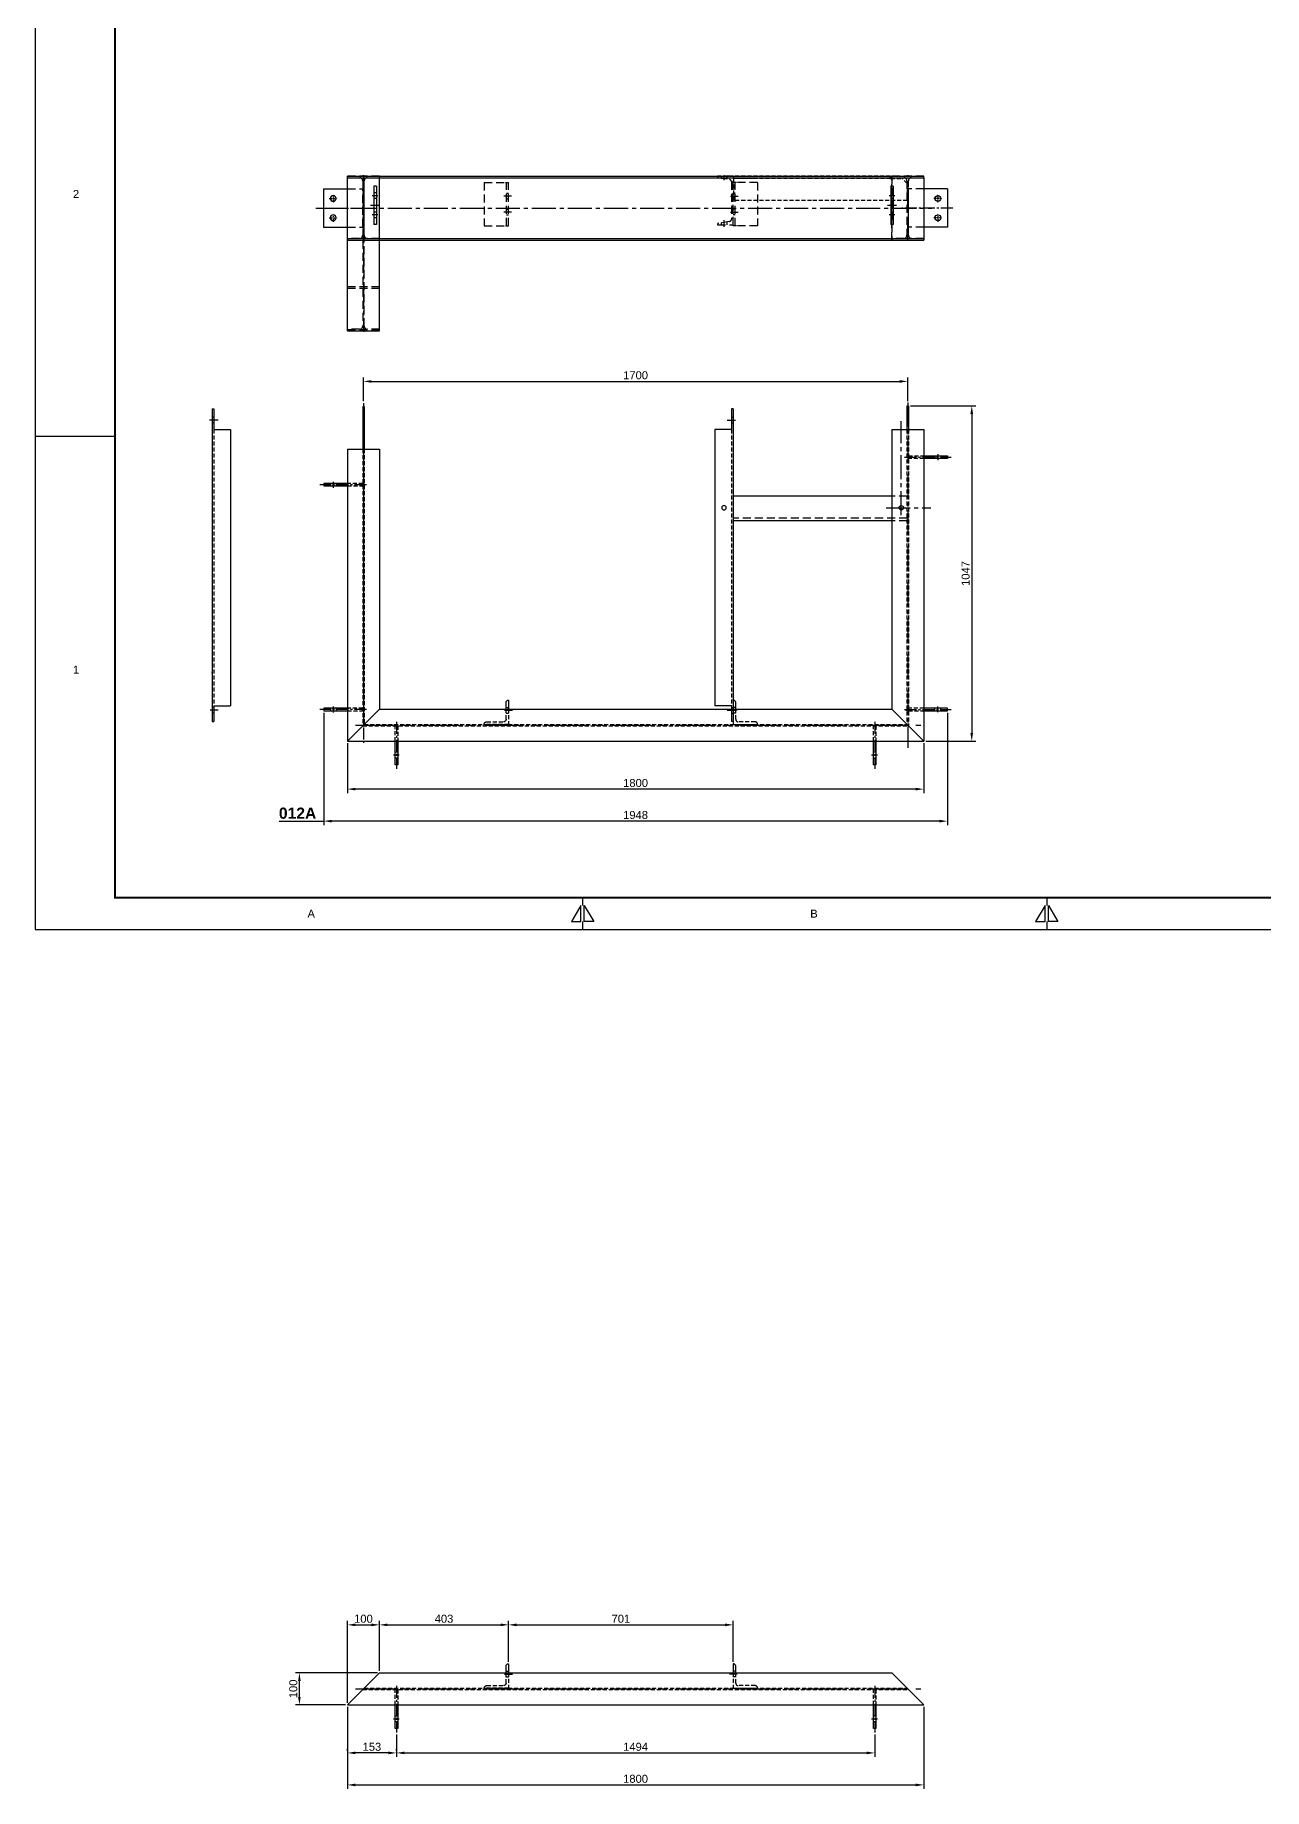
# Model space of a CAD drawing. Header units: millimetres. Extents: x -2008 to 17544, y -2684 to 8273.
# Drawn here: x 0 to 3838, y -2684 to 2794 of the extents above; entities that cross this region are included whole.
import ezdxf
from ezdxf.enums import TextEntityAlignment as Align

# ---------------------------------------------------------------- set-up
doc = ezdxf.new("R2010")
doc.units = ezdxf.units.MM
doc.header["$LTSCALE"] = 100
doc.header["$MEASUREMENT"] = 0
for name, pattern in [('CENTER', [2, 1.25, -0.25, 0.25, -0.25]), ('CENTER2', [1.125, 0.75, -0.125, 0.125, -0.125]), ('HIDDEN', [0.375, 0.25, -0.125])]:
    doc.linetypes.add(name, pattern=pattern)
for name, color, linetype in [('2D_BEMASSUNG', 1, 'Continuous'), ('CENTRO', 1, 'CENTER'), ('EM-PJ-CENTRO', 10, 'CENTER2'), ('EM-PJ-CONTORNO', 3, 'Continuous'), ('EM-PJ-COTA', 7, 'Continuous'), ('EM-PJ-TEXTO', 7, 'Continuous'), ('EM-PJ-TRACEJADA', 1, 'HIDDEN')]:
    doc.layers.add(name, color=color, linetype=linetype)
doc.styles.add('PADRAO ANGLO', font='arial.ttf')
doc.styles.add('PADRAO ANGLO NEG', font='arialbd.ttf')
doc.dimstyles.new('COTAS-ANGLO-PADRÃO', dxfattribs={"dimscale": 10, "dimtxt": 2.5, "dimasz": 2.5, "dimexe": 1.25, "dimexo": 0.625, "dimtad": 1, "dimtxsty": 'PADRAO ANGLO', "dimcen": 2.5, "dimclrd": 256, "dimclre": 256, "dimclrt": 256, "dimadec": 0, "dimazin": 0, "dimtfac": 1, "dimtmove": 0, "dimatfit": 0, "dimfxl": 1, "dimarcsym": 0})

# ---------------------------------------------------------------- blocks, each defined once
blk = doc.blocks.new('FORMATO_A1')
for p, q in [((0, 594), (0, 0)), ((25, 154), (0, 154)), ((171, 10), (171, 7.5)), ((316, 10), (316, 7.5)), ((0, 0), (841, 0)), ((171, 2.5), (171, 0)), ((171, 2.5), (171, 0)), ((316, 2.5), (316, 0))]:
    blk.add_line(p, q)
at = {"const_width": 0.6}
blk.add_lwpolyline([(831, 584), (25, 584), (25, 10), (831, 10)], close=True, dxfattribs=at)
for points in [[(170.5, 7.5), (167.5, 2.5), (170.5, 2.5)], [(171.5, 7.5), (174.5, 2.5), (171.5, 2.5)], [(315.5, 7.5), (312.5, 2.5), (315.5, 2.5)], [(316.5, 7.5), (319.5, 2.5), (316.5, 2.5)]]:
    blk.add_lwpolyline(points, close=True)
at = {"style": 'PADRAO ANGLO'}
for s, p in [('2', (12.81, 229.82)), ('1', (12.81, 81.2)), ('A', (86.25, 5)), ('B', (243.27, 5))]:
    blk.add_text(s, height=2.5, dxfattribs=at).set_placement(p, align=Align.MIDDLE)
blk = doc.blocks.new('*D71')
at = {"layer": 'Defpoints', "color": 0, "transparency": 16777216}
for p in [(2727.7, 1636.1), (2775.6, 589), (2925.6, 589)]:
    blk.add_point(p, dxfattribs=at)
at = {"layer": 'EM-PJ-COTA', "lineweight": -2, "transparency": 16777216}
for p, q in [((2734, 1636.1), (2938.1, 1636.1)), ((2925.6, 1611.1), (2925.6, 614)), ((2781.8, 589), (2938.1, 589))]:
    blk.add_line(p, q, dxfattribs=at)
at = {"layer": 'EM-PJ-COTA', "transparency": 16777216}
for points in [[(2921.4, 1611.1), (2929.7, 1611.1), (2925.6, 1636.1)], [(2921.4, 614), (2929.7, 614), (2925.6, 589)]]:
    blk.add_solid(points, dxfattribs=at)
at = {"layer": 'EM-PJ-COTA', "transparency": 16777216, "insert": (2906.6, 1112.5), "char_height": 25, "attachment_point": 5, "rotation": 90, "style": 'PADRAO ANGLO'}
blk.add_mtext('1047', dxfattribs=at)
blk = doc.blocks.new('*D72')
at = {"layer": 'Defpoints', "color": 0, "transparency": 16777216}
for p in [(901.5, 684), (2849.6, 684), (901.5, 339)]:
    blk.add_point(p, dxfattribs=at)
at = {"layer": 'EM-PJ-COTA', "lineweight": -2, "transparency": 16777216}
for p, q in [((901.5, 677.7), (901.5, 326.5)), ((2849.6, 677.7), (2849.6, 326.5)), ((2824.6, 339), (926.5, 339))]:
    blk.add_line(p, q, dxfattribs=at)
at = {"layer": 'EM-PJ-COTA', "transparency": 16777216}
for points in [[(926.5, 343.1), (926.5, 334.8), (901.5, 339)], [(2824.6, 343.1), (2824.6, 334.8), (2849.6, 339)]]:
    blk.add_solid(points, dxfattribs=at)
at = {"layer": 'EM-PJ-COTA', "transparency": 16777216, "insert": (1875.6, 358), "char_height": 25, "attachment_point": 5, "style": 'PADRAO ANGLO'}
blk.add_mtext('1948', dxfattribs=at)
blk = doc.blocks.new('*D73')
at = {"layer": 'Defpoints', "color": 0, "transparency": 16777216}
for p in [(975.6, 589), (2775.6, 589), (975.6, 439)]:
    blk.add_point(p, dxfattribs=at)
at = {"layer": 'EM-PJ-COTA', "lineweight": -2, "transparency": 16777216}
for p, q in [((975.6, 582.7), (975.6, 426.5)), ((2775.6, 582.7), (2775.6, 426.5)), ((2750.6, 439), (1000.6, 439))]:
    blk.add_line(p, q, dxfattribs=at)
at = {"layer": 'EM-PJ-COTA', "transparency": 16777216}
for points in [[(1000.6, 443.1), (1000.6, 434.8), (975.6, 439)], [(2750.6, 443.1), (2750.6, 434.8), (2775.6, 439)]]:
    blk.add_solid(points, dxfattribs=at)
at = {"layer": 'EM-PJ-COTA', "transparency": 16777216, "insert": (1875.6, 458), "char_height": 25, "attachment_point": 5, "style": 'PADRAO ANGLO'}
blk.add_mtext('1800', dxfattribs=at)
blk = doc.blocks.new('*D74')
at = {"layer": 'Defpoints', "color": 0, "transparency": 16777216}
for p in [(2725.6, 1712.5), (1025.6, 1644.2), (2725.6, 1644.2)]:
    blk.add_point(p, dxfattribs=at)
at = {"layer": 'EM-PJ-COTA', "lineweight": -2, "transparency": 16777216}
for p, q in [((1025.6, 1650.5), (1025.6, 1725)), ((1050.6, 1712.5), (2700.6, 1712.5)), ((2725.6, 1650.5), (2725.6, 1725))]:
    blk.add_line(p, q, dxfattribs=at)
at = {"layer": 'EM-PJ-COTA', "transparency": 16777216}
for points in [[(1050.6, 1716.6), (1050.6, 1708.3), (1025.6, 1712.5)], [(2700.6, 1716.6), (2700.6, 1708.3), (2725.6, 1712.5)]]:
    blk.add_solid(points, dxfattribs=at)
at = {"layer": 'EM-PJ-COTA', "transparency": 16777216, "insert": (1875.6, 1731.5), "char_height": 25, "attachment_point": 5, "style": 'PADRAO ANGLO'}
blk.add_mtext('1700', dxfattribs=at)
blk = doc.blocks.new('base guarda w102')
at = {"layer": 'EM-PJ-CENTRO', "ltscale": 0.5}
for p, q in [((38024.8, -28253.5), (38170.7, -28253.5)), ((38128.6, -28244.5), (38128.6, -28263))]:
    blk.add_line(p, q, dxfattribs=at)
at = {"layer": 'EM-PJ-CONTORNO', "ltscale": 0.5}
for p, q in [((38084.6, -28249.5), (38158.6, -28249.5)), ((38158.6, -28257.5), (38084.6, -28257.5)), ((38158.6, -28249.5), (38158.6, -28257.5))]:
    blk.add_line(p, q, dxfattribs=at)
at = {"layer": 'EM-PJ-TRACEJADA', "ltscale": 0.5}
for p, q in [((38036.7, -28249.5), (38084.6, -28249.5)), ((38036.7, -28257.5), (38036.7, -28249.5)), ((38084.6, -28257.5), (38036.7, -28257.5)), ((38119.6, -28249.5), (38119.6, -28257.5)), ((38137.6, -28249.5), (38137.6, -28257.5))]:
    blk.add_line(p, q, dxfattribs=at)
blk = doc.blocks.new('A$C03dfd822')
at = {"layer": 'EM-PJ-CENTRO'}
blk.add_line((-44, 12.9), (-44, -11.9), dxfattribs=at)
at = {"layer": 'EM-PJ-CONTORNO', "ltscale": 0.5}
for p, q in [((-76.2, 0), (-47.9, 0)), ((-57.9, 7.9), (-68.3, 7.9)), ((-47.9, 7.9), (-57.9, 7.9))]:
    blk.add_line(p, q, dxfattribs=at)
blk.add_arc((-68.3, 0), 7.94, 90, 180, dxfattribs=at)
at = {"layer": 'EM-PJ-TRACEJADA', "ltscale": 0.5}
for p, q in [((-7.9, 68.3), (-7.9, 15.9)), ((0, 0), (0, 76.2)), ((-53, 7.9), (-53, 0)), ((-15.9, 7.9), (-47.9, 7.9)), ((-47.9, 0), (0, 0))]:
    blk.add_line(p, q, dxfattribs=at)
at = {"layer": 'EM-PJ-TRACEJADA'}
blk.add_line((-35, 7.9), (-35, 0), dxfattribs=at)
at = {"layer": 'EM-PJ-TRACEJADA', "ltscale": 0.5}
for centre, start, end in [((0, 68.3), 90, 180), ((-15.9, 15.9), 270, 0)]:
    blk.add_arc(centre, 7.94, start, end, dxfattribs=at)
blk = doc.blocks.new('A$C1361a141')
at = {"layer": 'CENTRO'}
blk.add_line((-50, -1775.1), (-50, -8.7), dxfattribs=at)
at = {"layer": 'EM-PJ-CONTORNO', "ltscale": 0.5}
for p, q in [((-100, -100), (0, 0)), ((0, -1800), (0, 0)), ((-100, -1700), (-100, -100)), ((-100, -1700), (0, -1800))]:
    blk.add_line(p, q, dxfattribs=at)
at = {"layer": 'EM-PJ-TRACEJADA', "ltscale": 0.5}
for p, q in [((-52.2, -1747.9), (-52.2, -52.2)), ((-47.9, -1752.2), (-47.9, -47.9))]:
    blk.add_line(p, q, dxfattribs=at)
at = {"layer": 'EM-PJ-CENTRO'}
for p in [(-38084.5, 28100.4), (-38084.5, 26606.6)]:
    blk.add_blockref('base guarda w102', p, dxfattribs=at)
at = {"layer": 'EM-PJ-COTA'}
blk.add_blockref('A$C03dfd822', (-52.2, -595.2), dxfattribs=at)
at = {"layer": 'EM-PJ-COTA', "xscale": -1, "rotation": 180}
blk.add_blockref('A$C03dfd822', (-52.2, -1296.6), dxfattribs=at)
blk = doc.blocks.new('*D77')
at = {"layer": 'Defpoints', "color": 0, "transparency": 16777216}
for p in [(975.6, -2421.5), (2775.6, -2421.5), (2775.6, -2671.5)]:
    blk.add_point(p, dxfattribs=at)
at = {"layer": 'EM-PJ-COTA', "lineweight": -2, "transparency": 16777216}
for p, q in [((975.6, -2427.7), (975.6, -2684)), ((2775.6, -2427.7), (2775.6, -2684)), ((1000.6, -2671.5), (2750.6, -2671.5))]:
    blk.add_line(p, q, dxfattribs=at)
at = {"layer": 'EM-PJ-COTA', "transparency": 16777216}
for points in [[(1000.6, -2667.3), (1000.6, -2675.7), (975.6, -2671.5)], [(2750.6, -2667.3), (2750.6, -2675.7), (2775.6, -2671.5)]]:
    blk.add_solid(points, dxfattribs=at)
at = {"layer": 'EM-PJ-COTA', "transparency": 16777216, "insert": (1875.6, -2652.5), "char_height": 25, "attachment_point": 5, "style": 'PADRAO ANGLO'}
blk.add_mtext('1800', dxfattribs=at)
blk = doc.blocks.new('*D78')
at = {"layer": 'Defpoints', "color": 0, "transparency": 16777216}
for p in [(1128.7, -2507.6), (975.6, -2571.5), (975.6, -2571.5)]:
    blk.add_point(p, dxfattribs=at)
at = {"layer": 'EM-PJ-COTA', "lineweight": -2, "transparency": 16777216}
for p, q in [((1128.7, -2513.9), (1128.7, -2584)), ((975.6, -2565.2), (975.6, -2559)), ((1103.7, -2571.5), (1000.6, -2571.5))]:
    blk.add_line(p, q, dxfattribs=at)
at = {"layer": 'EM-PJ-COTA', "transparency": 16777216}
for points in [[(1000.6, -2567.3), (1000.6, -2575.7), (975.6, -2571.5)], [(1103.7, -2567.3), (1103.7, -2575.7), (1128.7, -2571.5)]]:
    blk.add_solid(points, dxfattribs=at)
at = {"layer": 'EM-PJ-COTA', "transparency": 16777216, "insert": (1052.1, -2552.5), "char_height": 25, "attachment_point": 5, "style": 'PADRAO ANGLO'}
blk.add_mtext('153', dxfattribs=at)
blk = doc.blocks.new('*D79')
at = {"layer": 'Defpoints', "color": 0, "transparency": 16777216}
for p in [(2622.5, -2507.6), (1128.7, -2571.5), (2622.5, -2571.5)]:
    blk.add_point(p, dxfattribs=at)
at = {"layer": 'EM-PJ-COTA', "lineweight": -2, "transparency": 16777216}
for p, q in [((2622.5, -2513.9), (2622.5, -2584)), ((1128.7, -2565.2), (1128.7, -2559)), ((1153.7, -2571.5), (2597.5, -2571.5))]:
    blk.add_line(p, q, dxfattribs=at)
at = {"layer": 'EM-PJ-COTA', "transparency": 16777216}
for points in [[(1153.7, -2567.3), (1153.7, -2575.7), (1128.7, -2571.5)], [(2597.5, -2567.3), (2597.5, -2575.7), (2622.5, -2571.5)]]:
    blk.add_solid(points, dxfattribs=at)
at = {"layer": 'EM-PJ-COTA', "transparency": 16777216, "insert": (1875.6, -2552.5), "char_height": 25, "attachment_point": 5, "style": 'PADRAO ANGLO'}
blk.add_mtext('1494', dxfattribs=at)
blk = doc.blocks.new('*D80')
at = {"layer": 'Defpoints', "color": 0, "transparency": 16777216}
for p in [(825.6, -2321.5), (1075.6, -2321.5), (975.6, -2421.5)]:
    blk.add_point(p, dxfattribs=at)
at = {"layer": 'EM-PJ-COTA', "lineweight": -2, "transparency": 16777216}
for p, q in [((1069.3, -2321.5), (813.1, -2321.5)), ((825.6, -2396.5), (825.6, -2346.5)), ((969.3, -2421.5), (813.1, -2421.5))]:
    blk.add_line(p, q, dxfattribs=at)
at = {"layer": 'EM-PJ-COTA', "transparency": 16777216}
for points in [[(821.4, -2346.5), (829.7, -2346.5), (825.6, -2321.5)], [(821.4, -2396.5), (829.7, -2396.5), (825.6, -2421.5)]]:
    blk.add_solid(points, dxfattribs=at)
at = {"layer": 'EM-PJ-COTA', "transparency": 16777216, "insert": (806.6, -2371.5), "char_height": 25, "attachment_point": 5, "rotation": 90, "style": 'PADRAO ANGLO'}
blk.add_mtext('100', dxfattribs=at)
blk = doc.blocks.new('*D81')
at = {"layer": 'Defpoints', "color": 0, "transparency": 16777216}
for p in [(1075.6, -2171.5), (1075.6, -2321.5), (975.6, -2421.5)]:
    blk.add_point(p, dxfattribs=at)
at = {"layer": 'EM-PJ-COTA', "lineweight": -2, "transparency": 16777216}
for p, q in [((975.6, -2415.2), (975.6, -2159)), ((1000.6, -2171.5), (1050.6, -2171.5)), ((1075.6, -2315.2), (1075.6, -2159))]:
    blk.add_line(p, q, dxfattribs=at)
at = {"layer": 'EM-PJ-COTA', "transparency": 16777216}
for points in [[(1000.6, -2167.3), (1000.6, -2175.7), (975.6, -2171.5)], [(1050.6, -2167.3), (1050.6, -2175.7), (1075.6, -2171.5)]]:
    blk.add_solid(points, dxfattribs=at)
at = {"layer": 'EM-PJ-COTA', "transparency": 16777216, "insert": (1025.6, -2152.5), "char_height": 25, "attachment_point": 5, "style": 'PADRAO ANGLO'}
blk.add_mtext('100', dxfattribs=at)
blk = doc.blocks.new('*D82')
at = {"layer": 'Defpoints', "color": 0, "transparency": 16777216}
for p in [(1075.6, -2171.5), (1479, -2171.5), (1479, -2293.1)]:
    blk.add_point(p, dxfattribs=at)
at = {"layer": 'EM-PJ-COTA', "lineweight": -2, "transparency": 16777216}
for p, q in [((1075.6, -2165.2), (1075.6, -2159)), ((1100.6, -2171.5), (1454, -2171.5)), ((1479, -2286.9), (1479, -2159))]:
    blk.add_line(p, q, dxfattribs=at)
at = {"layer": 'EM-PJ-COTA', "transparency": 16777216}
for points in [[(1100.6, -2167.3), (1100.6, -2175.7), (1075.6, -2171.5)], [(1454, -2167.3), (1454, -2175.7), (1479, -2171.5)]]:
    blk.add_solid(points, dxfattribs=at)
at = {"layer": 'EM-PJ-COTA', "transparency": 16777216, "insert": (1277.3, -2152.5), "char_height": 25, "attachment_point": 5, "style": 'PADRAO ANGLO'}
blk.add_mtext('403', dxfattribs=at)
blk = doc.blocks.new('*D83')
at = {"layer": 'Defpoints', "color": 0, "transparency": 16777216}
for p in [(1479, -2171.5), (2180.4, -2171.5), (2180.4, -2293.1)]:
    blk.add_point(p, dxfattribs=at)
at = {"layer": 'EM-PJ-COTA', "lineweight": -2, "transparency": 16777216}
for p, q in [((1479, -2165.2), (1479, -2159)), ((1504, -2171.5), (2155.4, -2171.5)), ((2180.4, -2286.9), (2180.4, -2159))]:
    blk.add_line(p, q, dxfattribs=at)
at = {"layer": 'EM-PJ-COTA', "transparency": 16777216}
for points in [[(1504, -2167.3), (1504, -2175.7), (1479, -2171.5)], [(2155.4, -2167.3), (2155.4, -2175.7), (2180.4, -2171.5)]]:
    blk.add_solid(points, dxfattribs=at)
at = {"layer": 'EM-PJ-COTA', "transparency": 16777216, "insert": (1829.7, -2152.5), "char_height": 25, "attachment_point": 5, "style": 'PADRAO ANGLO'}
blk.add_mtext('701', dxfattribs=at)
blk = doc.blocks.new('A$C73a3abda')
at = {"layer": 'EM-PJ-CONTORNO'}
for p, q in [((-35.65, 523.7), (-35.65, 28.57)), ((40.55, 523.7), (40.55, 28.57))]:
    blk.add_line(p, q, dxfattribs=at)
at = {"layer": 'EM-PJ-TRACEJADA'}
for p, q in [((-35.65, 571.6), (-35.65, 523.7)), ((32.61, 571.6), (32.61, 28.57)), ((40.55, 571.6), (40.55, 523.7))]:
    blk.add_line(p, q, dxfattribs=at)
blk = doc.blocks.new('A$C54e7a965')
at = {"layer": 'CENTRO'}
blk.add_line((988.1, -1725.1), (988.1, 41.3), dxfattribs=at)
at = {"layer": 'EM-PJ-CENTRO'}
for p, q in [((309.2, -67.5), (309.2, 72)), ((-20, 0), (1059.1, 0)), ((332.4, -20), (38.8, -20))]:
    blk.add_line(p, q, dxfattribs=at)
at = {"layer": 'EM-PJ-CENTRO', "ltscale": 0.5}
blk.add_line((-17.1, -1700), (1043.9, -1700), dxfattribs=at)
at = {"layer": 'EM-PJ-CONTORNO', "ltscale": 0.5}
for p, q in [((-9, 2.1), (64.6, 2.1)), ((-9, -2.2), (-9, 2.1)), ((6, -2.2), (6, 2.1)), ((64.6, 50), (1038.1, 50)), ((64.6, -50), (64.6, 50)), ((938.1, -50), (1038.1, 50)), ((1038.1, -1750), (1038.1, 50)), ((-9, -2.2), (64.6, -2.2)), ((64.6, -50), (938.1, -50)), ((938.1, -1650), (938.1, -50)), ((-6.6, -1697.9), (126.1, -1697.9)), ((-6.6, -1702.2), (-6.6, -1697.9)), ((8.4, -1702.2), (8.4, -1697.9)), ((126.1, -1650), (938.1, -1650)), ((126.1, -1750), (126.1, -1650)), ((938.1, -1650), (1038.1, -1750)), ((-6.6, -1702.2), (126.1, -1702.2)), ((126.1, -1750), (1038.1, -1750))]:
    blk.add_line(p, q, dxfattribs=at)
at = {"layer": 'EM-PJ-CONTORNO'}
blk.add_circle((309.2, -20), 7, dxfattribs=at)
at = {"layer": 'EM-PJ-TRACEJADA', "ltscale": 0.5}
for p, q in [((64.6, 2.1), (990.3, 2.1)), ((990.3, -1702.2), (990.3, 2.1)), ((64.6, -2.2), (986, -2.2)), ((986, -1697.9), (986, -2.2)), ((126.1, -1697.9), (986, -1697.9)), ((126.1, -1702.2), (990.3, -1702.2))]:
    blk.add_line(p, q, dxfattribs=at)
at = {"layer": 'EM-PJ-TRACEJADA'}
blk.add_line((941, -5.8), (941, 6.9), dxfattribs=at)
at = {"layer": 'EM-PJ-CENTRO', "rotation": 90}
blk.add_blockref('base guarda w102', (-28102.4, -38034.5), dxfattribs=at)
at = {"layer": 'EM-PJ-CENTRO'}
for p, xscale, rotation in [((29192.6, -38034.5), -1, 270), ((-28016.2, 36334.5), -1.000000000000001, 90), ((-27314.4, 36334.5), -1.000000000000001, 90)]:
    blk.add_blockref('base guarda w102', p, dxfattribs=dict(at, xscale=xscale, rotation=rotation))
for p in [(-37046.4, 28150.4), (-37046.4, 26656.6)]:
    blk.add_blockref('base guarda w102', p, dxfattribs=at)
at = {"layer": 'EM-PJ-COTA'}
blk.add_blockref('A$C03dfd822', (986, -545.2), dxfattribs=at)
at = {"layer": 'EM-PJ-COTA', "xscale": -1, "rotation": 180}
blk.add_blockref('A$C03dfd822', (986, -1246.6), dxfattribs=at)
blk = doc.blocks.new('A$Ce66cfb4b')
at = {"layer": '2D_BEMASSUNG'}
blk.add_point((-116.7, 0), dxfattribs=at)
at = {"layer": 'EM-PJ-CENTRO'}
for p, q in [((-906.8, 18.5), (-906.8, -7.8)), ((0, 18.5), (0, -6.3))]:
    blk.add_line(p, q, dxfattribs=at)
at = {"layer": 'EM-PJ-CONTORNO', "ltscale": 0.5}
for p, q in [((-877.2, 57.4), (-13.9, 57.4)), ((-877.2, 5.6), (-877.2, 57.4)), ((-13.9, 5.6), (-13.9, 57.4)), ((-941.8, 5.6), (-877.2, 5.6)), ((-941.8, 0), (-941.8, 5.6)), ((-887.2, 0), (-3.9, 0)), ((-13.9, 5.6), (-3.9, 5.6)), ((-3.9, 5.6), (35, 5.6)), ((-3.9, 0), (35, 0)), ((35, 0), (35, 5.6)), ((-941.8, 0), (-887.2, 0))]:
    blk.add_line(p, q, dxfattribs=at)
at = {"layer": 'EM-PJ-CONTORNO'}
blk.add_circle((-632.8, 28.6), 7, dxfattribs=at)
at = {"layer": 'EM-PJ-TRACEJADA', "ltscale": 0.5}
for p, q in [((-915.8, 5.6), (-915.8, 0)), ((-897.8, 5.6), (-897.8, 0)), ((-877.2, 5.6), (-13.9, 5.6)), ((-9, 5.6), (-9, 0)), ((9, 5.6), (9, 0))]:
    blk.add_line(p, q, dxfattribs=at)
blk = doc.blocks.new('A$Ccd78ce43')
at = {"layer": '2D_BEMASSUNG'}
blk.add_point((-150.7, 0), dxfattribs=at)
at = {"layer": 'EM-PJ-CENTRO'}
for p, q in [((-940.8, 18.5), (-940.8, -7.8)), ((-34, 18.5), (-34, -6.3))]:
    blk.add_line(p, q, dxfattribs=at)
at = {"layer": 'EM-PJ-CONTORNO', "ltscale": 0.5}
for p, q in [((-911.2, 57.4), (-47.9, 57.4)), ((-911.2, 5.6), (-911.2, 57.4)), ((-47.9, 5.6), (-47.9, 57.4)), ((-975.8, 5.6), (-911.2, 5.6)), ((-975.8, 0), (-975.8, 5.6)), ((-921.2, 0), (-37.9, 0)), ((-47.9, 5.6), (-37.9, 5.6)), ((-37.9, 5.6), (1, 5.6)), ((-37.9, 0), (1, 0)), ((1, 0), (1, 5.6)), ((-975.8, 0), (-921.2, 0))]:
    blk.add_line(p, q, dxfattribs=at)
at = {"layer": 'EM-PJ-TRACEJADA', "ltscale": 0.5}
for p, q in [((-949.8, 5.6), (-949.8, 0)), ((-931.8, 5.6), (-931.8, 0)), ((-911.2, 5.6), (-47.9, 5.6)), ((-43, 5.6), (-43, 0)), ((-25, 5.6), (-25, 0))]:
    blk.add_line(p, q, dxfattribs=at)
blk = doc.blocks.new('A$Ce1df7a8e')
at = {"layer": 'EM-PJ-CENTRO', "ltscale": 0.5}
for p, q in [((14.2, 0), (-14.2, 0)), ((9.2, 30), (-9.2, 30)), ((9.2, -30), (-9.2, -30))]:
    blk.add_line(p, q, dxfattribs=at)
at = {"layer": 'EM-PJ-CONTORNO'}
for p, q in [((4.2, 60), (-3.8, 60)), ((-3.8, 60), (-3.8, -60)), ((4.2, 60), (4.2, -60)), ((4.2, -60), (-3.8, -60))]:
    blk.add_line(p, q, dxfattribs=at)
at = {"layer": 'EM-PJ-TRACEJADA', "ltscale": 0.5}
for p, q in [((4.2, 39), (-3.8, 39)), ((4.2, 21), (-3.8, 21)), ((4.2, -21), (-3.8, -21)), ((4.2, -39), (-3.8, -39))]:
    blk.add_line(p, q, dxfattribs=at)
blk = doc.blocks.new('A$C9bd9dc66')
at = {"layer": 'EM-PJ-CENTRO'}
for p, q in [((8.8, 25), (-15.2, 25)), ((8.8, -25), (-15.2, -25))]:
    blk.add_line(p, q, dxfattribs=at)
at = {"layer": 'EM-PJ-TRACEJADA'}
for p, q in [((-76.2, 67.5), (-76.2, -67.5)), ((-76.2, 67.5), (-10, 67.5)), ((-10, 67.5), (0, 67.5)), ((-6.4, -67.5), (-6.4, 67.5)), ((0, -67.5), (0, 67.5)), ((-6.4, 34), (0, 34)), ((-6.4, 16), (0, 16)), ((-6.4, -16), (0, -16)), ((-6.4, -34), (0, -34)), ((-76.2, -67.5), (-10, -67.5)), ((-10, -67.5), (0, -67.5))]:
    blk.add_line(p, q, dxfattribs=at)
blk = doc.blocks.new('A$C4de2501e')
for p, q in [((19.6, 143), (19.6, 152.4)), ((28.6, 138), (28.6, 158.6)), ((37.6, 146), (37.6, 152.4)), ((19.6, 0), (19.6, 9.4)), ((28.6, -3.3), (28.6, 13.1)), ((37.6, 0), (37.6, 6.4))]:
    blk.add_line(p, q)
blk.add_lwpolyline([(0, 152.4), (0, 0), (48.8, 0), (48.8, 2, 0.366651), (46.2, 5), (11.4, 10.8, -0.366651), (5.1, 18.3), (5.1, 134.1, -0.366651), (11.4, 141.6), (46.2, 147.4, 0.366651), (48.8, 150.4), (48.8, 152.4)], format="xyb", close=True)
blk = doc.blocks.new('A$C4cc21516')
at = {"layer": 'EM-PJ-TRACEJADA', "ltscale": 0.5}
for p, q in [((0, 8), (0, 0.1)), ((0, 8), (0, 0.1)), ((0, 0.1), (0, -68.2)), ((61.8, 0.1), (0, 0.1)), ((489.2, 8), (489.2, 2)), ((491.2, 0), (527.1, 0)), ((542.1, -14.9), (527.1, 0)), ((542.1, -14.9), (542.1, -68.2))]:
    blk.add_line(p, q, dxfattribs=at)
for points in [[(489.2, 8), (243.3, 8), (0, 8)], [(490.7, 0.1), (243.3, 0.1), (0, 0.1)], [(542.1, -68.2), (243.3, -68.2), (0, -68.2)]]:
    blk.add_lwpolyline(points, dxfattribs=at)
blk.add_arc((491.2, 2), 2, 180, 270, dxfattribs=at)
blk = doc.blocks.new('A$Ca18948df')
at = {"layer": 'EM-PJ-CENTRO'}
blk.add_line((-50, 1036.2), (-50, 547.3), dxfattribs=at)
at = {"layer": 'EM-PJ-CONTORNO'}
for p, q in [((-100, 549.9), (-100, 1033.5)), ((0, 549.9), (0, 1033.5)), ((-100, 549.9), (0, 549.9))]:
    blk.add_line(p, q, dxfattribs=at)
at = {"layer": 'EM-PJ-TRACEJADA'}
for p, q in [((-100, 688.4), (0, 688.4)), ((-100, 683.9), (0, 683.9)), ((-100, 554.3), (0, 554.3)), ((-100, 549.9), (0, 549.9))]:
    blk.add_line(p, q, dxfattribs=at)
blk.add_lwpolyline([(-100, 1033.5), (-100, 1028.3), (-62, 1028.3, -0.414214), (-52.2, 1018.5), (-52.2, 564.9, -0.414214), (-62, 555.1), (-100, 555.1), (-100, 549.9), (0, 549.9), (0, 555.1), (-38, 555.1, -0.414214), (-47.8, 564.9), (-47.8, 1018.5, -0.414214), (-38, 1028.3), (0, 1028.3), (0, 1033.5)], format="xyb", close=True, dxfattribs=at)
blk = doc.blocks.new('A$C0f3db411')
at = {"layer": 'EM-PJ-CENTRO'}
blk.add_line((50, 202.7), (50, -2.6), dxfattribs=at)
at = {"layer": 'EM-PJ-TRACEJADA'}
blk.add_lwpolyline([(0, 200), (0, 194.8), (38.1, 194.8, -0.414214), (47.9, 185), (47.9, 15, -0.414214), (38.1, 5.2), (0, 5.2), (0, 0), (100, 0), (100, 5.2), (62, 5.2, -0.414214), (52.2, 15), (52.2, 185, -0.414214), (62, 194.8), (100, 194.8), (100, 200)], format="xyb", close=True, dxfattribs=at)
blk = doc.blocks.new('A$C823129d7')
at = {"layer": 'EM-PJ-CENTRO', "ltscale": 0.5}
blk.add_line((138.5, 0), (-20.8, 0), dxfattribs=at)
at = {"layer": 'EM-PJ-CENTRO', "ltscale": 0.0002}
for p, q in [((104.6, 30), (79.6, 30)), ((92.1, 42.5), (92.1, 17.5)), ((104.6, -30), (79.6, -30)), ((92.1, -17.5), (92.1, -42.5))]:
    blk.add_line(p, q, dxfattribs=at)
at = {"layer": 'EM-PJ-CONTORNO'}
for p, q in [((122.1, 60), (48.1, 60)), ((122.1, 60), (122.1, -60)), ((122.1, -60), (48.1, -60))]:
    blk.add_line(p, q, dxfattribs=at)
at = {"layer": 'EM-PJ-CONTORNO', "ltscale": 0.5}
for centre in [(92.1, 30), (92.1, -30)]:
    blk.add_circle(centre, 9, dxfattribs=at)
at = {"layer": 'EM-PJ-TRACEJADA'}
for p, q in [((48.1, 60), (0, 60)), ((0, -60), (0, 60)), ((48.1, -60), (0, -60))]:
    blk.add_line(p, q, dxfattribs=at)
blk = doc.blocks.new('A$Cb3db4f9a')
at = {"layer": 'EM-PJ-CENTRO'}
blk.add_line((-98.6, 100), (1825, 100), dxfattribs=at)
at = {"layer": 'EM-PJ-CONTORNO'}
for p, q in [((0, 200), (1800, 200)), ((0, 194.8), (0, 200)), ((0, 194.8), (1800, 194.8)), ((0, 5.2), (0, 194.8)), ((1800, 194.8), (1800, 200)), ((1800, 194.8), (1800, 5.2)), ((0, 5.2), (1800, 5.2)), ((0, 5.2), (0, 0)), ((0, 0), (1800, 0)), ((1800, 5.2), (1800, 0))]:
    blk.add_line(p, q, dxfattribs=at)
at = {"layer": 'EM-PJ-TRACEJADA'}
for p, q in [((100, 0), (100, 200)), ((1700, 200), (1700, 0)), ((1700, 0), (1700, 200))]:
    blk.add_line(p, q, dxfattribs=at)
at = {"layer": 'EM-PJ-CONTORNO'}
for name, p in [('A$Ca18948df', (100, -833.5)), ('A$C9bd9dc66', (503.4, 112.5))]:
    blk.add_blockref(name, p, dxfattribs=at)
at = {"layer": 'EM-PJ-CONTORNO', "xscale": -1}
blk.add_blockref('A$C9bd9dc66', (1204.8, 112.5), dxfattribs=at)
at = {"layer": 'EM-PJ-COTA', "rotation": 180}
for p in [(100, 200), (1800, 200)]:
    blk.add_blockref('A$C0f3db411', p, dxfattribs=at)
at = {"layer": 'EM-PJ-COTA'}
for name, p in [('A$Ce1df7a8e', (86.3, 108.5)), ('A$C4cc21516', (1205.8, 192)), ('A$Ce1df7a8e', (1700.8, 108.5)), ('A$C823129d7', (1752.2, 100))]:
    blk.add_blockref(name, p, dxfattribs=at)
at = {"layer": 'EM-PJ-COTA', "xscale": -1}
blk.add_blockref('A$C823129d7', (47.9, 100), dxfattribs=at)
at = {"layer": 'EM-PJ-TRACEJADA', "rotation": 180}
blk.add_blockref('A$C4de2501e', (1204.8, 200), dxfattribs=at)

msp = doc.modelspace()

# ---------------------------------------------------------------- linework, layer by layer
at = {"layer": 'EM-PJ-CONTORNO'}
msp.add_line((761.979, 338.976), (901.521, 338.976), dxfattribs=at)

# ---------------------------------------------------------------- block references
at = {"xscale": 10, "yscale": 10, "zscale": 10}
msp.add_blockref('FORMATO_A1', (0, 0), dxfattribs=at)
at = {"layer": 'EM-PJ-CONTORNO', "rotation": 270}
for name, p in [('A$C54e7a965', (2725.571, 1627.076)), ('A$Ccd78ce43', (552.997, 651.126)), ('A$C73a3abda', (2151.821, 1317.876))]:
    msp.add_blockref(name, p, dxfattribs=at)
at = {"layer": 'EM-PJ-CONTORNO', "xscale": -1, "rotation": 90}
msp.add_blockref('A$Ce66cfb4b', (2180.391, 685.088), dxfattribs=at)
at = {"layer": 'EM-PJ-COTA'}
msp.add_blockref('A$Cb3db4f9a', (975.571, 2153.828), dxfattribs=at)
at = {"layer": 'EM-PJ-COTA', "rotation": 270}
msp.add_blockref('A$C1361a141', (2775.571, -2421.491), dxfattribs=at)

# ---------------------------------------------------------------- texts
at = {"layer": 'EM-PJ-TEXTO', "style": 'PADRAO ANGLO NEG'}
msp.add_text('012A', height=35, dxfattribs=at).set_placement((819.942, 363.819), align=Align.MIDDLE_CENTER)

# ---------------------------------------------------------------- dimensions: what is measured, and where the dimension line sits
at = {"layer": 'EM-PJ-COTA'}
for base, p1, p2, picture, middle in [((2725.571, 1712.476), (1025.571, 1644.226), (2725.571, 1644.226), '*D74', (1875.571, 1731.49)), ((901.521, 338.976), (2849.621, 683.976), (901.521, 683.976), '*D72', (1875.571, 357.99)), ((975.571, 438.976), (2775.571, 588.976), (975.571, 588.976), '*D73', (1875.571, 457.99)), ((1075.571, -2171.491), (975.571, -2421.491), (1075.571, -2321.491), '*D81', (1025.571, -2152.476)), ((1478.981, -2171.491), (1075.571, -2171.491), (1478.981, -2293.141), '*D82', (1277.276, -2152.468)), ((2180.391, -2171.491), (1478.981, -2171.491), (2180.391, -2293.141), '*D83', (1829.686, -2152.476)), ((2775.571, -2671.491), (975.571, -2421.491), (2775.571, -2421.491), '*D77', (1875.571, -2652.476)), ((975.571, -2571.491), (1128.671, -2507.635), (975.571, -2571.491), '*D78', (1052.121, -2552.468)), ((2622.471, -2571.491), (1128.671, -2571.491), (2622.471, -2507.635), '*D79', (1875.571, -2552.476))]:
    dim = msp.add_linear_dim(base=base, p1=p1, p2=p2, dimstyle='COTAS-ANGLO-PADRÃO', override={"dimdec": 0}, dxfattribs=at)
    dim.commit()
    dim.dimension.update_dxf_attribs({"geometry": picture, "text_midpoint": middle})
dim = msp.add_linear_dim(base=(2925.571, 588.976), p1=(2727.721, 1636.076), p2=(2775.571, 588.976), angle=270, dimstyle='COTAS-ANGLO-PADRÃO', override={"dimdec": 0}, dxfattribs=at)
dim.commit()
dim.dimension.update_dxf_attribs({"geometry": '*D71', "text_midpoint": (2906.556, 1112.526)})
dim = msp.add_linear_dim(base=(825.571, -2321.491), p1=(975.571, -2421.491), p2=(1075.571, -2321.491), angle=90, dimstyle='COTAS-ANGLO-PADRÃO', dxfattribs=at)
dim.commit()
dim.dimension.update_dxf_attribs({"geometry": '*D80', "text_midpoint": (806.556, -2371.491)})

doc.saveas('drawing.dxf')
